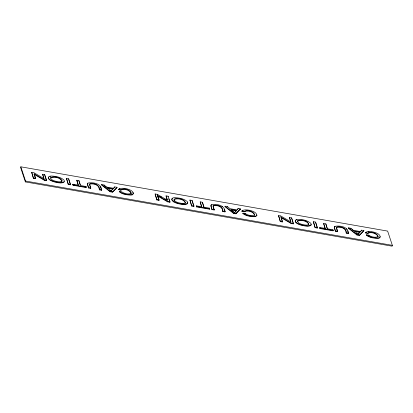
<?xml version="1.0" encoding="UTF-8"?>
<svg xmlns="http://www.w3.org/2000/svg" width="413" height="413" viewBox="0 0 413 413"><rect width="100%" height="100%" fill="white"/><g stroke="black" fill="none" stroke-linecap="round" stroke-linejoin="round"><path stroke-width="0.62" d="M20.846 166.816L20.65 167.652L25.363 181.901L392.154 246.184L392.35 245.348L387.637 231.099L20.846 166.816L25.554 181.059L25.363 181.901M46.571 180.218L44.718 174.616L42.622 174.25L44.077 178.653L33.938 172.727L31.698 172.335L33.458 178.323L35.554 178.69L35.647 178.302L34.191 173.904L44.325 179.825L46.571 180.218L46.478 180.605L44.237 180.213L34.098 174.291L34.191 173.904M33.458 178.323L31.698 172.335M42.622 174.25L43.804 178.488M44.625 175.004L44.718 174.616M44.237 180.213L44.325 179.825M66.508 178.437L68.269 184.425L70.458 184.807L70.546 184.42L68.692 178.819L66.508 178.437L68.269 184.425M68.604 179.206L68.692 178.819M72.853 184.606L72.941 184.219L78.408 185.179L76.777 180.233L78.96 180.62L80.597 185.561L86.043 186.516L86.26 187.177L86.172 187.564L73.07 185.267L72.853 184.606L74.066 184.817M73.07 185.267L72.941 184.219M76.777 180.233L78.14 185.014M78.873 181.002L78.96 180.62M85.95 186.903L86.043 186.516M99.383 189.877L99.471 189.49C99.554 184.368 93.927 183.011 89.962 183.651L89.683 184.27L90.757 188.364L88.573 187.982L87.592 184.358L87.711 183.114C92.806 182.087 101.19 183.186 101.66 189.877L101.567 190.259L99.383 189.877C99.466 184.75 93.839 183.398 89.869 184.038L89.688 185.132M113.477 188.266L106.569 187.053L104.076 185.019L101.588 184.585L101.495 184.967L110.116 191.756L112.47 192.169L116.962 187.683L117.055 187.296L114.731 186.888L113.389 188.653L114.731 186.888M103.988 185.406L104.076 185.019M106.477 187.44L106.569 187.053M110.116 191.756L110.204 191.374L101.588 184.585M112.47 192.169L117.055 187.296M118.433 189.613C120.395 186.036 136.791 190.052 132.47 194.802A6.856 2.06 13.1 0 1 130.431 195.091C126.646 194.921 122.522 194.368 119.471 191.952L119.558 191.565L121.654 191.771C124.236 193.625 128.076 194.668 131.066 193.444L131.282 192.985C130.09 189.588 123.079 187.404 120.679 190.181L118.433 189.613L118.701 189.252M170.001 201.854L168.148 196.247L166.052 195.881L167.508 200.284L157.368 194.363L155.128 193.965L156.888 199.959L158.99 200.326L159.077 199.938L157.621 195.54L167.755 201.461L170.001 201.854L169.908 202.241L167.668 201.843L157.534 195.927L157.621 195.54M157.281 194.745L157.368 194.363M156.888 199.959L155.128 193.965M166.052 195.881L167.234 200.119M168.06 196.634L168.148 196.247M167.668 201.843L167.755 201.461M189.939 200.068L191.699 206.056L193.888 206.443L193.976 206.056L192.122 200.45L189.939 200.068L191.699 206.056M192.035 200.837L192.122 200.45M201.843 206.81L196.376 205.855L196.283 206.237L196.505 206.898L209.603 209.195L209.474 208.147L204.027 207.192L202.396 202.251L200.207 201.869L201.75 207.197L200.207 201.869M196.505 206.898L196.376 205.855M202.396 202.251L203.939 207.579L204.027 207.192M209.474 208.147L209.603 209.195M213.113 205.906L214.192 210L212.003 209.618L211.022 205.994L211.141 204.75C216.236 203.723 224.62 204.822 225.09 211.508L225.002 211.895L222.814 211.513C222.896 206.386 217.269 205.029 213.304 205.669L213.087 205.927M222.814 211.513L222.901 211.126C222.984 205.999 217.362 204.641 213.392 205.282L213.123 206.768M225.018 206.216L224.93 206.603L233.546 213.392L235.9 213.805L240.485 208.926L238.162 208.519L236.907 209.902L230 208.689L227.511 206.655L225.018 206.216L233.634 213.005L235.993 213.418L240.485 208.926M227.418 207.042L227.511 206.655M233.546 213.392L233.634 213.005M234.78 212.55L236.479 210.393L230.877 209.412L234.672 212.633L236.479 210.393M235.9 213.805L235.993 213.418M238.162 208.519L237.238 209.825M241.863 211.244C243.825 207.667 260.226 211.683 255.9 216.438A6.856 2.06 13.1 0 1 253.861 216.722C250.077 216.557 245.957 216.004 242.901 213.583L242.989 213.196L245.09 213.402C247.671 215.261 251.507 216.304 254.496 215.08L254.713 214.621C253.525 211.224 246.509 209.04 244.109 211.817L241.863 211.244L242.56 210.609M244.997 213.789L245.09 213.402M293.431 223.485L291.578 217.883L289.482 217.517L290.938 221.92L280.804 215.994L278.558 215.601L280.324 221.59L282.42 221.957L282.507 221.569L281.057 217.171L291.191 223.092L293.431 223.485L293.344 223.872L291.098 223.479L280.964 217.558L282.42 221.957M280.711 216.381L280.804 215.994M280.324 221.59L278.558 215.601M289.482 217.517L290.669 221.755M291.578 217.883L293.344 223.872M291.098 223.479L291.191 223.092M313.369 221.704L315.134 227.692L317.318 228.074L317.411 227.687L315.558 222.086L313.369 221.704L315.134 227.692M315.558 222.086L317.318 228.074M323.637 223.5L325.274 228.446L319.807 227.486L319.936 228.534L333.033 230.831L333.126 230.444L332.904 229.783L327.463 228.828L325.826 223.887L323.637 223.5L325.186 228.828M319.936 228.534L319.807 227.486M325.826 223.887L327.189 228.663M332.904 229.783L333.033 230.831M335.433 231.249L334.453 227.625L334.576 226.381C339.667 225.353 348.051 226.453 348.52 233.144L348.433 233.526L346.244 233.144C346.326 228.017 340.704 226.665 336.734 227.305L336.518 227.563L337.622 231.631L335.433 231.249L334.256 227.279L335.124 226.458M346.244 233.144L346.337 232.756C346.419 227.635 340.792 226.278 336.822 226.918L336.554 228.399M360.342 231.533L353.43 230.32L350.942 228.286L348.453 227.852L348.36 228.234L356.977 235.023L359.336 235.436L363.915 230.562L361.597 230.155L360.25 231.92L361.086 231.001M350.854 228.673L350.942 228.286M353.342 230.707L353.43 230.32M356.977 235.023L357.069 234.641L348.453 227.852M358.216 234.181L359.909 232.029L354.308 231.043L358.102 234.264L359.909 232.029M359.336 235.436L363.915 230.562M361.504 230.542L361.597 230.155M365.293 232.88C367.255 229.303 383.656 233.319 379.33 238.069A6.856 2.06 13.1 0 1 377.296 238.358C373.512 238.187 369.387 237.635 366.331 235.219L366.424 234.832L368.52 235.038C371.101 236.892 374.942 237.934 377.931 236.711L378.143 236.251C376.955 232.855 369.945 230.671 367.544 233.448L365.293 232.88L365.567 232.519M308.676 224.863C308.903 220.33 300.953 219.329 297.639 220.676L297.463 221.951M50.531 178.194L50.685 177.796C54.18 176.449 60.313 177.451 61.96 181.152L61.423 181.911M130.978 193.831L131.189 193.372C129.873 189.872 123.724 188.282 120.679 190.181M254.408 215.467L254.62 215.003C253.303 211.508 247.155 209.912 244.109 211.817M377.838 237.098L378.055 236.639C376.733 233.138 370.59 231.548 367.544 233.448M133.507 193.63L132.558 194.42A6.856 2.06 13.1 0 1 130.523 194.704C126.739 194.533 122.615 193.986 119.558 191.565M256.938 215.261L255.988 216.051A6.856 2.06 13.1 0 1 253.954 216.34C250.17 216.169 246.045 215.617 242.989 213.196M48.527 177.208C47.624 179.227 50.577 180.455 52.017 181.126A7.821 2.354 13.1 0 0 54.991 182.102C57.877 182.618 61.305 183.77 63.989 182.138A11.595 3.485 13.1 0 0 64.206 181.627M295.393 220.475C294.49 222.493 297.443 223.722 298.883 224.393A7.821 2.354 13.1 0 0 301.857 225.369C304.742 225.885 308.17 227.036 310.85 225.405A11.595 3.485 13.1 0 0 310.994 224.259M111.35 190.914L111.686 190.47M172.288 198.57L171.762 199.159L172.371 200.372L175.54 202.375A7.821 2.354 13.1 0 0 178.514 203.351C181.4 203.867 184.828 205.018 187.507 203.387A11.595 3.485 13.1 0 0 187.177 201.477C183.847 198.601 179.18 197.868 174.916 197.672A7 2.106 13.1 0 0 172.835 197.966C169.965 199.489 173.563 202.365 175.453 202.762A7.821 2.354 13.1 0 0 178.426 203.738C181.307 204.254 184.735 205.4 187.419 203.769A11.595 3.485 13.1 0 0 187.559 202.623M174.116 199.427C177.611 198.085 183.744 199.081 185.391 202.788M184.854 203.542L185.241 203.227M297.546 221.063C301.046 219.716 307.179 220.718 308.826 224.419M308.764 224.476C306.895 225.704 304.386 224.801 302.352 224.476A5.395 1.621 13.1 0 1 298.63 222.881L297.484 221.074M87.881 183.326L87.391 184.012L88.573 187.982M211.693 204.822L210.821 205.648L212.003 209.618M119.125 188.973L119.708 188.777M182.525 203.816L183.424 203.816M368.179 231.874L369.176 231.91M242.901 213.583L244.475 213.738M239.235 209.112L240.397 209.314M107.354 188.163L112.956 189.144M230.784 209.799L236.386 210.78M354.839 231.538L359.821 232.411M33.551 177.936L35.647 178.302M68.357 184.038L70.546 184.42M73.163 184.879L86.26 187.177M88.661 187.595L90.85 187.982M99.471 189.49L101.66 189.877M110.204 191.374L112.558 191.787M156.981 199.572L159.077 199.938M191.792 205.674L193.976 206.056M196.593 206.515L209.69 208.808M212.091 209.231L214.28 209.613M222.901 211.126L225.09 211.508M280.412 221.203L282.507 221.569M315.222 227.305L317.411 227.687M320.023 228.146L333.126 230.444M335.526 230.862L337.71 231.249M346.337 232.756L348.52 233.144M357.069 234.641L359.424 235.054M25.554 181.059L392.35 245.348M365.386 232.493L367.632 233.061M241.951 210.857L244.202 211.43M118.521 189.226L120.772 189.794M221.843 206.541L222.385 206.836M160.481 196.619L161.55 197.244M164.751 199.112L165.814 199.737M368.427 235.425L369.31 236.076M351.85 229.489L352.841 230.299M104.484 185.814L105.981 187.032M231.683 210.537L233.025 211.652M366.424 234.832C369.48 237.253 373.6 237.8 377.384 237.971A6.856 2.06 13.1 0 0 379.423 237.687L380.182 237.212L380.254 236.504M356.455 233.283L357.235 233.97M109.982 190.362L110.756 191.043M346.264 228.776L346.941 229.468M132.919 192.422L133.471 193.651M174.033 200.32L174.415 200.986M100.075 186.201L101.567 190.259M347.54 230.831L348.433 233.526M336.729 228.936L337.442 231.094M224.109 209.195L225.002 211.895M213.299 207.305L214.192 210M192.221 201.399L193.702 205.881M168.798 198.875L169.908 202.241M157.534 195.927L158.99 200.326M89.869 185.669L90.757 188.364M79.053 181.555L80.143 184.848M68.79 179.763L70.458 184.807M44.81 175.561L46.478 180.605M34.098 174.291L35.554 178.69M256.824 214.874L256.901 215.287M49.885 176.563A7 2.106 13.1 0 1 50.582 176.465M296.178 219.99A7 2.106 13.1 0 1 296.751 219.83M48.424 177.136C48.249 179.113 50.644 180.032 52.11 180.744A7.821 2.354 13.1 0 0 55.084 181.72C57.965 182.231 61.398 183.382 64.077 181.751A11.595 3.485 13.1 0 0 63.747 179.846C60.417 176.971 55.745 176.232 51.486 176.036A7 2.106 13.1 0 0 49.4 176.336L48.424 177.136M295.285 220.403C295.114 222.38 297.51 223.299 298.971 224.011A7.821 2.354 13.1 0 0 301.944 224.987C304.83 225.498 308.258 226.649 310.943 225.018A11.595 3.485 13.1 0 0 310.607 223.113C307.282 220.237 302.61 219.499 298.346 219.303A7 2.106 13.1 0 0 296.266 219.602L295.285 220.403M62.048 180.765L61.898 181.209C60.03 182.438 57.521 181.534 55.487 181.209A5.395 1.621 13.1 0 1 51.77 179.614L50.691 178.297L50.773 177.409C54.268 176.067 60.401 177.063 62.048 180.765M185.483 202.401L185.334 202.845C183.46 204.068 180.956 203.17 178.922 202.84A5.395 1.621 13.1 0 1 175.2 201.245L174.121 199.933L174.203 199.045C177.704 197.698 183.837 198.699 185.483 202.401M111.443 190.527L111.236 190.997L107.442 187.776L113.048 188.762L111.443 190.527"/></g></svg>
